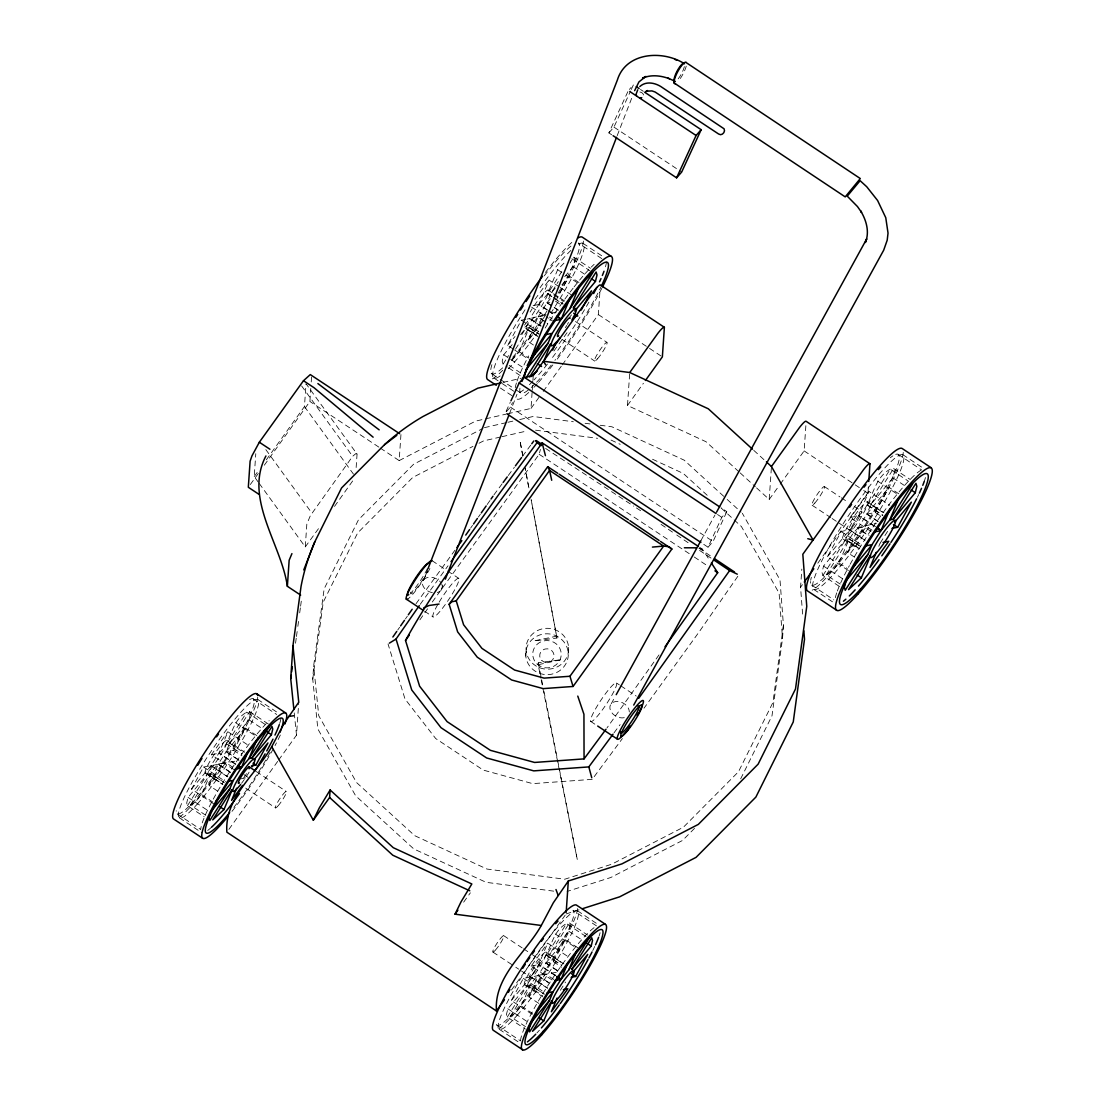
<?xml version="1.0" encoding="UTF-8"?>
<svg xmlns="http://www.w3.org/2000/svg" width="1105" height="1105" viewBox="0 0 1105 1105"><rect width="100%" height="100%" fill="white"/><g stroke="black" fill="none" stroke-linecap="round" stroke-linejoin="round"><path stroke-width="0.75" stroke-dasharray="5 3.75" d="M258.225 482.07L254.219 476.545L255.78 453.713M266.346 459.804L304.455 406.557L306.016 383.725L357.067 454.1L355.948 470.412M259.233 483.451L305.27 546.934L306.831 524.088L310.381 515.607L352.661 456.296L356.017 453.478L357.067 454.1M278.612 760.088L296.499 735.157L298.751 702.227M553.716 891.155L486.09 882.315L413.781 848.93L355.658 795.821L317.853 728.982L312.743 679.133L313.654 665.873L324.138 588.868L358.531 519.709L413.588 464.252L482.94 428.422M380.286 448.077L399.167 460.592L400.949 434.555M507.499 413.809L531.008 408.422L532.127 391.957M532.237 390.314L532.803 382.081M532.914 380.438L533.259 375.493M525.787 656.094L526.16 650.61M538.163 664.727L538.287 662.807L561.451 659.616L538.163 664.727L540.856 678.166M556.948 638.013L531.16 499.667L556.948 638.013L533.743 640.969L557.072 636.093M568.191 652.364L568.564 646.881M562.279 364.857L598.358 314.594L600.098 289.179M738.886 471.752L706.04 441.738L627.488 405.466L629.74 372.523M771.359 468.023L769.204 499.46L756.58 487.913M780.185 484.197L804.136 450.909L805.877 425.48M802.603 614.09L800.573 587.211L801.816 569.103M817.811 563.191L867.95 493.341L868.641 483.175M264.316 465.191L309.911 401.474L310.795 388.449M311.237 381.943L311.679 375.424M740.668 778.832L771.994 715.819L782.52 638.552L783.431 625.292L779.992 579.876L742.325 513.286M295.546 643.234L296.237 638.179M296.471 636.494L297.618 628.054M297.853 626.369L298.764 619.615M299.69 612.874L300.38 607.805M300.615 606.12L301.762 597.681M312.743 679.133L323.24 602.128L357.633 532.969L412.676 477.512L472.981 446.365M783.431 625.292L772.906 702.559L738.513 771.718L683.456 827.175L611.756 864.207L564.765 879.221L486.987 869.055L414.693 835.67L356.556 782.547L318.751 715.722L313.654 665.873M227.685 776.843L210.945 765.751L207.491 774.039L188.057 797.409L186.69 803.059L187.491 805.683L204.232 816.788M238.749 759.881L226.194 751.552L229.647 743.264L249.081 719.88L250.448 714.231L249.647 711.62L229.647 743.168L226.718 743.762L246.719 712.2L269.04 727.007M512.154 344.663L503.728 354.788L502.181 361.211L503.093 364.194L507.278 366.971M564.724 276.733L573.136 266.595L574.697 260.172L573.785 257.189L570.139 262.935M547.458 988.229L530.718 977.124L527.278 985.411L507.844 1008.796L506.463 1014.431L507.278 1017.056L525.414 1029.087M586.023 936.529L566.492 923.573L546.505 955.134L549.42 954.554L568.854 931.266L570.221 925.617L569.42 922.993L549.42 954.554L545.967 962.925L558.522 971.254M864.939 540.262L849.593 530.082L845.67 539.516L823.557 566.105L821.996 572.528L822.921 575.512L839.662 586.617M878.102 521.339L866.942 513.936L870.851 504.502L892.964 477.913L894.525 471.49L893.614 468.506L870.864 504.405L867.536 505.068L890.285 469.169L908.42 481.2M432.304 601.99L539.157 454.293L540.428 449.39M432.359 592.639A10.304 7.376 21.2 0 1 423.768 579.683L428.118 568.44M441.005 590.374L444.113 582.335M509.488 413.629L516.96 394.347M617.198 135.653L632.764 95.472M205.765 815.269L190.419 805.089C206.455 796.539 205.116 775.6 218.113 764.315L230.669 772.644M235.766 764.08L219.025 752.975L227.865 731.717L250.186 746.524M217.644 791.125L209.273 785.572L218.113 764.315M219.025 752.975C232.022 741.69 230.683 720.764 246.719 712.2M540.925 326.168L529.765 318.765L525.842 328.199L520.372 336.915M511.919 359.263L519.24 351.694L529.295 327.508L537.914 317.135L547.679 323.613M547.334 309.801L538.964 304.248L549.019 280.062L558.785 286.54M533.439 345.022L527.859 341.321L537.914 317.135M538.964 304.248L547.583 293.875L557.638 269.703L564.959 262.12M558.274 310.022L547.113 302.618L551.036 293.184L558.315 281.609M525.538 1026.656L510.192 1016.476C526.229 1007.912 524.889 986.972 537.886 975.687L549.047 983.091M555.553 975.466L538.812 964.361L547.652 943.104L568.578 956.985M538.812 1003.423L529.046 996.945L537.886 975.687M538.812 964.361C551.809 953.076 550.47 932.137 566.492 923.573M840.187 584.089L826.236 574.849C844.482 565.111 842.949 541.284 857.742 528.452L868.903 535.856M875.533 526.657L858.792 515.565L868.848 491.38L889.774 505.261M854.662 557.265L847.687 552.638L857.742 528.452M858.792 515.565C873.572 502.72 872.052 478.907 890.285 469.169M878.807 546.284L880.063 543.259M611.687 134.769L608.855 132.904L628.358 90.569M608.855 132.904L613.938 127.116L630.554 91.052M631.273 89.491L633.441 84.781L629.38 89.422M506.104 411.322L510.234 402.358M506.422 411.668L510.427 407.11L512.499 402.621M703.747 544.351L708.056 547.21L721.814 517.347L726.828 511.629L721.082 507.817M708.056 547.21L713.07 541.505L726.828 511.629M213.831 803.929L191.51 789.122L203.569 767.022L239.053 760.461M256.788 735.571L245.628 728.167L233.569 750.267L226.069 751.773L218.279 764.08L230.835 772.409M513.231 349.056L507.651 345.354L521.38 320.215L525.649 319.359M578.992 282.507L569.227 276.029L556.354 299.69M532.209 1014.376L511.284 1000.495L523.356 978.395L558.826 971.834M577.956 947.883L565.401 939.554L553.343 961.654L545.842 963.146L538.052 975.453L550.608 983.782M848.405 570.553L827.479 556.671L841.209 531.533L876.403 523.273M898.807 493.811L889.042 487.346L875.326 512.485L866.79 514.184L857.922 528.19L869.083 535.594M611.245 703.733L615.388 696.191M700.819 540.773L714.921 515.123M235.6 764.315L218.859 753.209L211.069 765.516L227.81 776.622M187.491 805.683L207.491 774.122L210.42 773.528L223.086 781.76M190.419 805.089L210.42 773.528L224.37 782.782M547.141 310.063L538.77 304.51L529.903 318.516L527.057 319.083M503.093 364.194L508.549 355.575M551.906 296.527L547.721 293.764L562.265 270.78M515.51 349.166L529.157 327.632L538.922 334.111M545.083 321.5L538.107 316.873L546.975 302.867L549.807 302.3M555.387 975.701L538.646 964.596L530.842 976.903L547.583 988.008M507.278 1017.056L527.265 985.494L530.193 984.914L544.254 994.058M510.192 1016.476L530.193 984.914L544.143 994.168M873.945 526.008L858.599 515.828L849.731 529.82L865.077 540M822.921 575.512L845.657 539.613L848.985 538.936L861.541 547.265M560.373 990.26L565.567 982.055M826.236 574.849L848.985 538.936M880.243 542.997L889.111 528.991M233.694 769.508L211.373 754.715L227.865 731.717M534.958 299.372L549.019 280.062M232.741 767.202L225.765 762.588L209.273 785.572M542.859 320.643L527.859 341.321M567.058 332.716L552.044 353.628M552.072 979.969L531.146 966.088L547.652 943.104M871.002 531.408L850.077 517.527L868.848 491.38M553.909 979.513L545.538 973.961L529.046 996.945M872.025 530.179L866.444 526.477L847.687 552.638M397.69 630.071L399.623 627.295M405.425 618.966L407.344 616.189M416.046 603.689L454.915 550.249M420.245 604.269L448.022 565.788M419.872 619.864L427.524 608.855M737.822 576.299L699.589 631.259L644.022 708.181M470.592 528.149L472.539 525.372M478.382 517.057L480.33 514.281M487.139 504.571L490.054 500.413M334.525 506.408L354.512 478.341M228.873 829.385L277.659 761.414M531.008 408.422L539.378 396.778M543.232 391.391L561.271 366.266M627.488 405.466L643.428 383.255M463.658 902.163L470.371 892.826M511.477 990.011L565.138 915.244M800.573 587.211L802.437 584.628M769.204 499.46L779.191 485.578M254.219 476.545L258.266 470.965M250.324 484.515L258.321 473.479M305.27 546.934L319.414 527.389M658.994 654.934L607.004 727.891M493.935 494.86L502.126 483.81M508.259 475.523L514.391 467.235M522.568 456.185L530.745 445.135M614.048 732.808L620.112 724.618M594.214 776.635L622.405 738.527M507.651 345.354L515.027 336.5M524.502 325.105L529.765 318.765M555.249 288.129L551.036 293.184L547.721 293.764M520.579 334.525L525.842 328.199L529.157 327.632M547.113 302.618L552.376 296.292M561.851 284.897L569.227 276.029M569.434 317.425L571.534 314.884M191.51 789.122L210.945 765.751M226.194 751.552L245.628 728.167M827.479 556.671L849.593 530.082M866.942 513.936L889.042 487.346M511.284 1000.495L530.718 977.124M545.967 962.925L565.401 939.554M694.52 828.377L682.559 840.435L610.858 877.481L567.1 891.445M399.167 460.592L475.578 421.115L483.976 419.196M479.018 443.243L483.534 440.909L500.33 437.069M566.078 913.946L579.061 909.788M544.903 314.828L529.903 318.516L541.063 325.92M551.575 313.185L558.246 311.555M503.024 382.413L521.491 378.186M485.661 418.809L505.814 414.195M484.446 427.649L506.27 422.649M507.955 422.262L512.982 421.102M519.709 419.569L533.135 416.488L573.357 421.751M502.002 436.682L527.196 430.909M533.093 305.643L538.77 304.51M538.107 316.873L545.207 315.45M850.077 517.527L858.599 515.828M857.922 528.19L866.444 526.477M211.373 754.715L218.859 753.209M218.279 764.08L225.765 762.588M240.6 778.887L246.595 777.685M531.146 966.088L538.646 964.596M538.052 975.453L545.538 973.961M592.197 779.357L532.665 783.638L483.272 770.102L435.702 738.554L404.996 698.968L388.035 643.953M585.084 423.284L591.797 424.168M600.167 425.259L611.908 426.792L684.202 460.177L725.902 498.286M535.58 430.19L597.584 438.298M699.355 548.508L702.435 549.171L709.617 560.249M610.996 440.052L620.223 444.321M652.53 459.238L683.291 473.437L709.824 497.692M545.635 448.464L633.704 506.145M539.157 454.293L692.904 556.091M598.358 314.594L648.138 347.481M649.56 348.42L662.365 356.874M378.863 447.124L309.911 401.474M640.499 89.464L643.317 91.328M613.938 127.116L681.674 172.035M902.771 454.638L922.302 467.581M582.943 243.321L603.869 257.203M898.116 454.348L921.625 469.943M601.797 258.625L578.288 243.031A78.4 11.368 -56.4 0 1 557.763 293.75M893.614 468.506L910.354 479.611M573.785 257.189L590.526 268.294M571.851 258.777L589.987 270.808M892.964 477.913L904.125 485.316M573.136 266.595L585.691 274.924M877.467 481.007L898.393 494.888M557.638 269.703L564.614 274.316M566.009 275.242L579.959 284.496M560.18 287.466L571.34 294.869M804.136 450.909L853.764 483.907M855.187 484.846L862.273 489.57M863.696 490.51L867.95 493.341M548.052 290.049L552.21 292.797M553.605 293.723L564.683 301.071M867.273 501.753L883.903 512.789M870.864 504.405L883.406 512.831M553.826 294.938L563.591 301.513M867.536 505.068L882.881 515.248M867.411 505.192L882.757 515.372M553.301 297.452L563.067 303.93M547.583 293.875L562.928 304.055M875.326 512.485L880.906 516.187M555.497 301.168L561.078 304.87M866.79 514.184L877.95 521.588M575.498 321.514L606.852 342.301M824.247 486.476L839.924 496.877M841.347 497.816L848.474 502.54M854.165 506.325L861.292 511.049M546.975 302.867L558.135 310.27M548.729 310.726L555.705 315.353M548.536 310.988L554.116 314.69M549.42 317.025L552.21 318.875M531.643 307.149L548.384 318.24M549.779 319.165L552.569 321.016M562.003 339.359L594.766 361.1M812.161 505.275L830.698 517.568M832.12 518.507L837.811 522.292M839.234 523.231L849.22 529.848M841.209 531.533L862.135 545.414M521.38 320.215L538.121 331.32M849.11 538.826L861.665 547.155M529.295 327.508L539.06 333.986M859.621 548.757L845.67 539.516L859.607 548.854M537.886 336.638L524.032 327.439A22.335 3.232 -56.4 0 0 540.649 307.591A22.335 3.232 -56.4 0 0 547.514 290.187A22.335 3.232 -56.4 0 0 530.096 312.066M843.239 539.143L858.488 549.254M839.054 562.998L847.425 568.55M519.24 351.694L529.005 358.172M514.626 349.981L529.972 360.161M823.557 566.105L843.087 579.061M503.728 354.788L509.308 358.49M510.703 359.415L526.049 369.595M509.212 365.382L521.767 373.711M508.673 367.896L524.019 378.076M717.504 514.488L721.814 517.347M811.692 585.167L833.819 599.835M491.863 373.849L498.783 378.435M500.164 379.36L513.991 388.532M515.372 389.443L520.911 393.118M813.75 589.379L834.676 603.261M493.935 378.062L500.91 382.689M502.305 383.615L516.256 392.869M500.399 388.035L514.226 397.206M510.427 407.11L713.07 541.505M636.411 507.941L641.839 511.546M432.193 560.76L446.24 570.07M447.649 571.009L458.893 578.454M616.549 683.014A23.177 3.356 -56.4 0 1 598.965 714.3A23.177 3.356 -56.4 0 1 595.305 709.299A23.177 3.356 -56.4 0 1 616.549 683.014L619.352 684.879M620.761 685.818L636.218 696.067M424.582 611.245L433.008 616.839M590.664 721.399L596.286 725.129M577.473 910.796L598.399 924.678M257.7 699.424L277.231 712.366M596.479 925.866L572.97 910.271A68.924 9.986 -56.4 0 1 538.757 980.052A68.924 9.986 -56.4 0 1 496.007 1022.07M253.197 698.899L276.706 714.493M569.42 922.993L587.556 935.023M249.647 711.62L270.573 725.488M568.854 931.266L581.41 939.582M249.081 719.88L263.031 729.134M555.221 933.987L576.147 947.869M235.448 722.601L257.769 737.408M226.705 740.281L244.73 752.243M545.925 951.999L563.937 963.947M549.42 954.554L563.37 963.892M229.647 743.168L243.597 752.505M546.505 955.134L561.851 965.314M546.381 955.245L561.727 965.425M226.608 743.858L242.064 753.942M553.343 961.654L561.713 967.207M233.569 750.267L241.94 755.82M545.842 963.146L558.398 971.475M256.305 771.566L286.223 791.415M503.618 935.604L522.14 947.883M523.577 948.836L529.267 952.607M532.127 954.499L540.663 960.176M226.069 751.773L238.625 760.102M243.901 774.605L248.086 777.381M245.683 788.1L275.615 807.948M493.01 952.123L514.378 966.295M515.8 967.248L518.659 969.14M521.505 971.019L530.055 976.696M523.356 978.395L544.282 992.276M203.569 767.022L225.89 781.829M527.278 985.411L542.61 995.674M207.491 774.039L222.837 784.219M207.491 774.122L222.837 784.301M205.585 773.155L222.216 784.191M524.806 984.873L542.817 996.821M521.463 1006.061L532.624 1013.465M201.69 794.688L212.851 802.092M507.844 1008.796L527.375 1021.738M188.057 797.409L210.378 812.216M497.001 1025.274L520.51 1040.869M177.214 813.902L200.737 829.496A70.996 10.29 -56.4 0 1 226.097 777.367A70.996 10.29 -56.4 0 1 269.206 720.653M499.211 1029.252L518.742 1042.208M179.438 817.88L201.759 832.673M699.631 547.293L702.435 549.171M698.843 548.108L713.112 557.68M699.589 550.428L711.04 558.094M694.285 557.017L706.675 565.318M661.08 524.392L675.321 534.047M676.757 535.013L689.561 543.701M753.776 450.357L765.143 460.744M740.157 472.899L755.309 486.752M727.159 499.432L741.068 512.14M721.206 508.079L741.427 526.56L779.094 593.136L782.52 638.552M301.61 385.907L352.661 456.296M304.455 406.557L353.503 474.169M265.849 449.625L311.886 513.107M541.201 679.851L577.335 859.731L543.301 688.056M538.287 662.807L542.956 686.371M522.831 455.882L519.958 440.729L522.803 455.909M528.908 487.885L525.068 467.677L529.129 489.626M294.22 712.905L296.499 735.157M441.751 584.075A10.304 7.376 21.2 0 1 437.345 592.515M423.768 579.683A10.304 7.376 21.2 0 1 441.033 582.763M684.354 66.632A10.304 2.542 -62.2 0 1 680.335 75.72A10.304 2.542 -62.2 0 1 675.321 81.425M686.246 66.12A12.155 2.887 -61.7 0 1 678.139 81.328M624.297 717.684A10.304 7.514 28.8 0 1 610.388 710.225A10.304 7.514 28.8 0 1 618.068 701.482A10.304 7.514 28.8 0 1 629.311 711.979M639.878 91.991A3.895 2.79 20.6 0 1 643.649 95.513M439.141 602.17A23.177 3.356 -56.4 0 1 459.031 578.813A23.177 3.356 -56.4 0 1 440.743 610.43A23.177 3.356 -56.4 0 1 437.649 604.739M429.9 568.412A23.177 3.356 -56.4 0 1 407.814 598.965M427.58 571.147A16.34 2.376 -56.4 0 1 416.364 588.716A16.34 2.376 -56.4 0 1 410.549 592.211M427.317 568.688A18.937 2.749 -56.4 0 1 411.115 592.708M249.095 772.188A19.628 2.845 -56.4 0 1 241.567 783.279M246.498 773.638A9.862 1.437 -56.4 0 1 242.713 779.218M280.905 718.651A70.996 10.29 -56.4 0 1 279.303 724.631M211.538 827.217A70.996 10.29 -56.4 0 1 207.602 830.518M249.62 699.603A68.924 10 -56.4 0 1 224.011 761.207A68.924 10 -56.4 0 1 176.234 810.697M257.714 697.186A75.168 10.898 -56.4 0 1 224.812 761.649A75.168 10.898 -56.4 0 1 177.67 818.335M280.339 735.032A75.168 10.898 -56.4 0 1 275.035 745.599M273.28 748.845A75.168 10.898 -56.4 0 1 231.857 811.553M270.117 752.436A68.924 10 -56.4 0 1 233.859 807.341M600.098 932.744A70.996 10.29 -56.4 0 1 599.09 936.018M594.739 946.446A70.996 10.29 -56.4 0 1 592.763 950.549M539.406 1030.219A70.996 10.29 -56.4 0 1 536.933 1032.94M520.524 1040.758A70.996 10.29 -56.4 0 1 550.58 981.42A70.996 10.29 -56.4 0 1 595.084 926.971M577.487 908.559A75.168 10.898 -56.4 0 1 544.585 973.022A75.168 10.898 -56.4 0 1 497.457 1029.708M568.481 322.398A11.23 1.63 -56.4 0 1 567.376 324.4M566.755 325.464A11.23 1.63 -56.4 0 1 565.373 327.646M606.424 261.885A80.748 11.713 -56.4 0 1 604.463 269.965M588.924 302.121A80.748 11.713 -56.4 0 1 550.304 360.368M547.431 364.07A80.748 11.713 -56.4 0 1 534.102 379.858M532.9 381.142A80.748 11.713 -56.4 0 1 527.375 386.667M523.59 389.899A80.748 11.713 -56.4 0 1 517.32 393.104M515.248 387.841A80.748 11.713 -56.4 0 1 516.422 382.952M517.057 381.032A80.748 11.713 -56.4 0 1 528.715 355.879M545.166 328.019A80.748 11.713 -56.4 0 1 573.136 288.143M574.089 286.927A80.748 11.713 -56.4 0 1 594.145 264.33M578.758 244.164A80.748 11.713 -56.4 0 1 551.409 312.273M538.701 331.017A80.748 11.713 -56.4 0 1 508.259 368.752M500.137 375.935A80.748 11.713 -56.4 0 1 526.353 307.756M540 287.811A80.748 11.713 -56.4 0 1 570.802 250.49M583.426 241.083A85.499 12.404 -56.4 0 1 557.818 295.739M545.994 314.414A85.499 12.404 -56.4 0 1 509.474 363.103M502.734 370.313A85.499 12.404 -56.4 0 1 492.388 378.891M545.428 272.452A85.499 12.404 -56.4 0 1 573.163 241.277M546.947 311.071A78.4 11.368 -56.4 0 1 512.582 357.454M502.665 367.827A78.4 11.368 -56.4 0 1 492.029 364.236M544.282 275.822A78.4 11.368 -56.4 0 1 571.838 245.407M601.755 285.325A78.4 11.368 -56.4 0 1 554.917 360.327M551.188 365.147A78.4 11.368 -56.4 0 1 535.939 382.924M534.82 384.07A78.4 11.368 -56.4 0 1 520.193 386.819M601.838 288.295A85.499 12.404 -56.4 0 1 556.658 359.871M552.818 364.94A85.499 12.404 -56.4 0 1 538.522 382.371M537.348 383.684A85.499 12.404 -56.4 0 1 531.767 389.568M528.77 392.468A85.499 12.404 -56.4 0 1 515.814 396.916M925.438 477.553A80.748 11.713 -56.4 0 1 924.291 481.283M918.711 494.515A80.748 11.713 -56.4 0 1 917.343 497.333M835.339 597.695A80.748 11.713 -56.4 0 1 836.886 592.335M837.341 591.051A80.748 11.713 -56.4 0 1 849.4 565.622M850.132 564.282A80.748 11.713 -56.4 0 1 920.907 470.274M895.713 454.39A78.4 11.368 -56.4 0 1 863.019 528.066A78.4 11.368 -56.4 0 1 810.573 581.52M810.711 580.277A78.4 11.368 -56.4 0 1 811.36 577.28M890.298 457.774A78.4 11.368 -56.4 0 1 892.909 455.854M903.255 452.401A85.499 12.404 -56.4 0 1 865.823 525.718A85.499 12.404 -56.4 0 1 812.203 590.208M537.002 335.602L525.842 328.199L537.002 335.699M210.268 769.273A19.628 2.845 -56.4 0 0 227.243 741.262A19.628 2.845 -56.4 0 0 210.931 759.646A19.628 2.845 -56.4 0 0 210.268 769.273M277.963 805.987A9.862 1.437 -56.4 0 0 286.499 791.898A9.862 1.437 -56.4 0 0 278.294 801.139A9.862 1.437 -56.4 0 0 277.963 805.987M197.312 804.026A70.996 10.29 -56.4 0 0 258.708 702.725A70.996 10.29 -56.4 0 0 199.687 769.191A70.996 10.29 -56.4 0 0 197.312 804.026M529.488 980.978A19.628 2.845 -56.4 0 0 546.464 952.966A19.628 2.845 -56.4 0 0 530.138 971.35A19.628 2.845 -56.4 0 0 529.488 980.978M495.358 950.176A9.862 1.437 -56.4 0 0 503.894 936.087A9.862 1.437 -56.4 0 0 495.689 945.327A9.862 1.437 -56.4 0 0 495.358 950.176M532.403 974.734A9.862 1.437 -56.4 0 0 540.939 960.659A9.862 1.437 -56.4 0 0 532.734 969.9A9.862 1.437 -56.4 0 0 532.403 974.734M517.085 1015.412A70.996 10.29 -56.4 0 0 578.481 914.097A70.996 10.29 -56.4 0 0 519.461 980.563A70.996 10.29 -56.4 0 0 517.085 1015.412M597.446 358.876A11.23 1.63 -56.4 0 0 607.156 342.854A11.23 1.63 -56.4 0 0 597.819 353.365A11.23 1.63 -56.4 0 0 597.446 358.876M848.571 534.723A22.335 3.232 -56.4 0 0 867.881 502.858A22.335 3.232 -56.4 0 0 849.317 523.77A22.335 3.232 -56.4 0 0 848.571 534.723M814.841 503.051A11.23 1.63 -56.4 0 0 824.551 487.043A11.23 1.63 -56.4 0 0 815.228 497.554A11.23 1.63 -56.4 0 0 814.841 503.051M851.886 527.624A11.23 1.63 -56.4 0 0 861.596 511.601A11.23 1.63 -56.4 0 0 852.273 522.113A11.23 1.63 -56.4 0 0 851.886 527.624M834.082 573.633A80.748 11.713 -56.4 0 0 903.918 458.382A80.748 11.713 -56.4 0 0 836.789 534.005A80.748 11.713 -56.4 0 0 834.082 573.633M532.444 663.249A21.313 20.429 3.9 0 0 567.998 653.953A21.313 20.429 3.9 0 0 541.643 629.021A21.313 20.429 3.9 0 0 532.444 663.249M532.071 668.732A21.313 20.429 3.9 0 0 567.625 659.436A21.313 20.429 3.9 0 0 541.27 634.505A21.313 20.429 3.9 0 0 532.071 668.732M541.864 660.555A7.169 6.865 3.9 0 0 553.826 657.42A7.169 6.865 3.9 0 0 544.972 649.036A7.169 6.865 3.9 0 0 541.864 660.555M537.016 663.912A14.241 13.647 3.9 0 0 560.774 657.71A14.241 13.647 3.9 0 0 543.163 641.052A14.241 13.647 3.9 0 0 537.016 663.912"/><path stroke-width="1.5" d="M300.657 595.112L287.369 586.299C281.388 544.24 243.528 498.604 265.918 455.964M287.369 586.299L289.151 560.263L291.927 553.619M293.875 709.479L290.726 678.677L292.963 645.734L301.057 586.354A226.705 217.381 3.9 0 1 314.787 541.851L341.597 487.913L384.526 444.666L396.819 435.356M292.963 645.734L298.751 702.227L283.75 724.024L271.72 746.676L313.309 820.186L329.608 797.492L330.119 789.978L393.283 847.701L471.835 883.972L461.047 901.846L455.039 914.18L541.298 925.465L553.315 902.799L568.315 881.003L621.908 863.889L698.305 824.413L758.127 764.163L795.49 689.009L806.761 606.341L802.824 554.268L863.488 469.749A15.387 2.224 -56.5 0 1 869.967 463.769L806.153 421.323A15.387 2.238 -56.3 0 0 799.661 427.29L771.456 466.517L813.045 540.027L807.769 538.701M524.861 377.413L533.259 375.493L593.896 291.002A15.387 2.238 -56.4 0 1 600.374 285.021L664.381 327.301L662.365 356.874L645.431 380.479M868.751 481.476L869.967 463.769M271.72 746.676C256.388 774.149 224.356 797.479 226.87 832.189L496.435 1010.965C493.921 976.268 525.952 952.924 541.298 925.465M566.188 912.302L568.315 881.003M290.726 678.677L291.181 675.293M291.637 671.923L292.328 666.868M210.047 813.625L209.011 817.866L209.812 820.476L229.812 788.929L233.266 780.544L215.986 801.332M251.968 758.058L271.402 734.687L272.769 729.038L271.968 726.413L251.968 757.975L249.039 758.569L269.04 727.007L264.206 730.75M524.502 376.018L526.049 369.595L548.163 343.006L552.086 333.572L532.085 357.633M573.357 307.991L595.457 281.402L597.018 274.979L596.106 271.996L573.357 307.894M530.165 1023.589L528.798 1029.238L529.599 1031.863L549.586 1000.301M571.741 969.444L591.175 946.06L592.542 940.424L591.741 937.8L571.741 969.361M845.491 582.515L844.317 587.335L845.242 590.305L867.978 554.406L871.914 544.889L852.963 567.68M893.172 519.309L915.285 492.72L916.846 486.297L915.935 483.313L893.185 519.212L889.857 519.875L912.606 483.976L908.2 487.388M303.764 569.945L314.787 541.837M637.723 89.837L636.079 94.201A3.895 2.79 20.6 0 0 636.591 95.734M428.118 568.44L617.391 79.974C625.996 51.949 663.014 49.891 684.548 63.786A10.304 2.542 -62.2 0 0 678.346 68.952A10.304 2.542 -62.2 0 0 674.133 80.886M445.356 579.13L508.866 415.231M521.947 381.487L616.576 137.255M634.629 90.651L638.939 81.908L645.9 76.411M231.829 789.771L212.74 819.896L224.011 809.495L232.216 789.757M238.556 765.931L241.346 767.782L247.672 752.602M236.636 788.224L231.594 800.379L242.561 785.406M256.512 740.447L248.929 758.665L241.346 767.782M543.439 361.957L550.981 343.821M557.1 316.279L561.285 319.055L570.083 297.894M552.693 350.078L555.829 342.522M579.338 286.015L569.904 308.682L561.285 319.055M551.602 1001.158L532.513 1031.283L543.784 1020.868L551.989 1001.13M556.948 976.392L561.133 979.168L568.081 962.455M557.044 998.091L551.367 1011.752L567.86 988.768L563.37 989.666M576.921 950.314L568.702 970.052L561.133 979.168M870.395 555.18L848.557 589.642L861.375 577.805L870.174 556.644M876.928 527.582L881.113 530.359L889.912 509.212M876.293 552.32L870.008 567.431L888.765 541.284L883.088 542.417M898.531 498.838L889.732 519.999L881.113 530.359M510.924 400.866L519.184 382.952L524.184 377.233L719.645 506.863M613.095 135.708L676.591 177.822L696.081 135.487L701.164 129.699L644.726 92.267M701.164 129.699L681.674 172.035L676.591 177.822M313.309 820.186L319.317 807.852L330.119 789.978M616.217 694.672L700.819 540.773M716.579 512.112L866.707 238.915L865.339 242.52C869.815 232.105 866.32 220.24 860.698 211L861.555 212.367L857.466 206.552L847.245 196.151L860.118 180.695L866.734 186.745L877.605 200.516L885.768 217.713L888.033 233.114L887.205 240.186L883.696 250.186L633.731 705.059M606.01 729.245L584.062 758.886L534.599 762.45L490.399 750.336L447.083 721.62L419.61 686.191L405.521 640.486C444.265 570.277 496.504 508.604 542.127 442.843L698.222 546.34M251.388 765.972L255.89 765.074L267.949 742.974L253.915 759.853M581.244 310.035L591.548 290.836L574.697 311.085M571.161 977.359L575.664 976.461L587.722 954.361L572.611 972.538M891.956 528.425L897.647 527.292L911.363 502.14L894.525 522.403M399.623 433.671L310.284 374.595L303.488 380.714L259.33 442.235L251.94 455.895L250.103 461.227L248.321 487.277L258.915 494.294M238.39 766.166L241.18 768.016L233.39 780.323L228.887 781.221M556.906 316.541L561.091 319.317L552.224 333.309L545.124 334.732M526.325 377.565L548.163 343.103M570.042 308.557L592.777 272.659L587.28 276.927M529.654 376.902L550.566 343.862M556.782 976.627L560.967 979.403L553.163 991.71L547.168 992.898M568.826 969.941L588.813 938.38M876.735 527.859L880.92 530.635L872.052 544.627L866.361 545.76M674.105 82.944L845.215 196.883L860.298 178.554L686.523 62.833A12.155 2.887 -61.7 0 0 677.669 71.77A12.155 2.887 -61.7 0 0 675.459 83.593M392.869 637.005L396.723 631.452M400.59 625.9L404.458 620.347M408.311 614.794L412.179 609.242M389.374 643.138L396.032 639.063L419.278 605.664M405.521 640.486L409.347 634.988M652.42 547.086L663.635 546.077L668.981 546.726L671.868 549.033L573.053 686.467L543.177 688.622L511.629 679.976L477.263 657.185L457.65 631.908L449.141 604.297L547.721 466.697L549.572 470.44L551.699 480.274M456.227 600.83L549.572 470.44L663.635 546.077L569.959 676.26L544.088 678.125L514.585 670.044L481.932 648.373L463.589 624.739L456.227 600.83L451.779 601.797L449.141 604.297M711.413 563.011L717.698 572.708L665.017 646.743M737.284 574.172L729.645 570.567L638.69 698.346M459.901 543.398L461.849 540.621M465.73 535.082L469.625 529.53M473.52 523.991L477.401 518.438M481.297 512.886L486.159 505.952M491.021 499.018L492.968 496.255M545.732 364.912L543.48 361.252L629.74 372.523L657.903 333.282A15.387 2.238 -56.4 0 1 664.381 327.301M455.039 914.18L457.912 910.175M496.435 1010.965L504.46 999.79M804.288 582.031L813.805 568.771M456.918 547.528L458.92 544.793M451.02 561.699L500.082 492.65L536.989 442.787L535.552 440.674M503.148 482.429L507.236 476.904M515.413 465.854L521.546 457.567M531.767 443.754L533.812 440.992M396.032 639.063L411.723 689.948L440.992 727.684L486.67 757.975L533.756 770.876L588.813 766.911L613.04 734.176M211.456 810.918L229.812 788.832M845.878 580.912L867.991 554.309M536.85 1011.407L553.039 991.931L549.599 1000.218L531.243 1022.291M537.375 370.824L530.939 376.625M639.795 86.577C646.218 80.555 656.052 82.944 662.517 87.682L724.093 128.802C725.847 131.909 721.717 136.426 718.623 134.009L655.099 92.005L651.936 90.9L646.259 91.218L647.502 90.541L645.527 91.867M644.781 77.005L642.558 78.193C651.094 74.339 660.942 75.568 669.464 78.759M423.616 607.943L429.044 605.499L439.03 604.076M582.307 908.752L619.656 896.832L696.067 857.356L755.875 797.092L793.252 721.952L804.509 639.27L803.874 630.872M501.339 382.8L477.816 388.187L422.939 416.544A226.705 217.381 3.9 0 0 384.526 444.666M553.992 320.74L561.091 319.317M573.55 316.831L577.818 315.975L573.633 313.198M875.243 531.767L880.92 530.635M235.185 769.218L241.18 768.016M554.972 980.591L560.967 979.403M288.529 716.468L293.93 715.722M684.368 547.776L696.26 547.831M675.045 59.463L676.771 60.25M667.752 77.985L675.321 81.425M629.74 372.523L708.291 408.795L752.505 449.196M469.777 890.782L392.772 855.215L329.608 797.492M559.144 474.197L628.441 519.709M536.27 440.563L540.58 443.381M536.989 442.787L541.312 445.633M547.721 466.697L557.721 473.258M636.259 86.66L639.091 88.524M629.767 91.508L696.081 135.487M931.073 467.677L902.025 448.423A85.499 12.404 -56.4 0 0 843.985 513.784A85.499 12.404 -56.4 0 0 807.769 591.092L836.817 610.347M611.245 256.374L582.211 237.105A85.499 12.404 -56.4 0 0 577.777 237.989M911.1 489.943L915.285 492.72M591.272 278.626L595.457 281.402M893.462 524.516L897.647 527.292M857.19 575.028L861.375 577.805M537.375 363.711L541.561 366.487M519.184 382.952L716.068 513.535M496.255 385.286L487.954 379.775A85.499 12.404 -56.4 0 1 542.541 276.278M506.85 413.767L700.874 542.445M303.488 380.714L314.082 387.745L373.131 437.179M259.33 442.235L269.938 449.252M406.309 599.131L423.174 610.319M597.695 726.054L617.364 739.107M605.457 924.333L576.409 905.064A75.168 10.898 -56.4 0 0 525.386 962.524A75.168 10.898 -56.4 0 0 493.562 1030.482L522.596 1049.75M256.636 693.691L285.684 712.946M586.99 943.283L591.175 946.06M267.217 731.911L271.402 734.687M571.478 973.685L575.664 976.461M253.1 763.223L255.89 765.074M249.178 766.842L254.882 770.627M539.599 1018.092L543.784 1020.868M219.826 806.719L224.011 809.495M202.823 838.377L173.775 819.109A75.168 10.898 -56.4 0 1 209.259 745.695A75.168 10.898 -56.4 0 1 257.672 695.556M714.534 558.633L734.521 572.017M713.899 560.014L729.645 570.567M714.935 570.857L717.698 572.708M660.514 541.436L671.868 549.033M629.85 520.648L659.119 540.483M317.881 383.559L379.167 429.845M766.4 461.904L771.456 466.517M577.777 696.095L583.937 714.272L584.062 758.886M569.959 676.26L573.053 686.467M555.981 889.525L558.094 895.243M542.127 442.843L545.442 455.647M588.813 766.911L591.769 777.796M641.743 97.668A3.895 2.79 20.6 0 1 639.85 97.737M407.814 598.965A23.177 3.356 -56.4 0 1 414.928 580.429A23.177 3.356 -56.4 0 1 432.193 560.76M408.767 594.711A18.937 2.749 -56.4 0 1 414.568 579.573A18.937 2.749 -56.4 0 1 428.685 563.509M630.14 726.096A23.177 3.356 -56.4 0 1 617.681 736.082A23.177 3.356 -56.4 0 1 637.005 705.363A23.177 3.356 -56.4 0 1 639.45 711.289M638.607 712.822A23.177 3.356 -56.4 0 1 637.115 715.391M637.986 706.247A16.34 2.376 -56.4 0 1 631.411 721.703A16.34 2.376 -56.4 0 1 620.844 731.676M240.641 784.481A19.628 2.845 -56.4 0 1 233.832 787.119A19.628 2.845 -56.4 0 1 250.02 762.257A19.628 2.845 -56.4 0 1 252.133 766.842M239.467 782.865A9.862 1.437 -56.4 0 1 243.086 773.707A9.862 1.437 -56.4 0 1 249.053 768.762M279.303 724.631A70.996 10.29 -56.4 0 1 274.965 735.074M272.99 739.162A70.996 10.29 -56.4 0 1 266.733 750.958M265.089 753.872A70.996 10.29 -56.4 0 1 254.537 771.345M239.523 793.57A70.996 10.29 -56.4 0 1 211.538 827.217M227.671 816.761A75.168 10.898 -56.4 0 1 204.536 824.717A75.168 10.898 -56.4 0 1 258.073 737.988A75.168 10.898 -56.4 0 1 284.924 723.982M197.698 765.295A68.924 10 -56.4 0 1 201.966 758.444M216.539 736.869A68.924 10 -56.4 0 1 218.569 734.065M229.674 812.576A68.924 10 -56.4 0 1 207.671 821.07A68.924 10 -56.4 0 1 256.705 741.386A68.924 10 -56.4 0 1 281.554 728.264M281.098 729.521A68.924 10 -56.4 0 1 280.048 732.242M598.62 937.302A70.996 10.29 -56.4 0 1 595.512 944.789M592.045 951.971A70.996 10.29 -56.4 0 1 588.91 957.966M588.081 959.513A70.996 10.29 -56.4 0 1 560.249 1003.616M559.296 1004.942A70.996 10.29 -56.4 0 1 541.422 1027.912M535.732 1034.225A70.996 10.29 -56.4 0 1 527.389 1041.905M508.369 992.359A68.924 9.986 -56.4 0 1 509.888 989.61M522.624 968.436A68.924 9.986 -56.4 0 1 525.289 964.32M527.085 961.612A68.924 9.986 -56.4 0 1 529.834 957.538M532.61 953.491A68.924 9.986 -56.4 0 1 534.475 950.839M541.395 941.322A68.924 9.986 -56.4 0 1 543.411 938.67M555.622 923.711A68.924 9.986 -56.4 0 1 558.025 921.059M560.083 337.785A22.335 3.232 -56.4 0 1 552.597 340.174A22.335 3.232 -56.4 0 1 571.699 311.486A22.335 3.232 -56.4 0 1 571.893 320.049M558.757 335.948A11.23 1.63 -56.4 0 1 561.796 327.163A11.23 1.63 -56.4 0 1 570.111 318.281M604.007 271.25A80.748 11.713 -56.4 0 1 602.349 275.476M601.01 278.571A80.748 11.713 -56.4 0 1 599.518 281.844M596.783 287.466A80.748 11.713 -56.4 0 1 593.634 293.543M527.14 365.672A85.499 12.404 -56.4 0 1 594.421 267.949A85.499 12.404 -56.4 0 1 602.557 286.872M515.938 317.273A78.4 11.368 -56.4 0 1 517.706 314.428M520.427 310.118A78.4 11.368 -56.4 0 1 523.204 305.809M526.008 301.555A78.4 11.368 -56.4 0 1 529.82 295.891M523.162 377.689A78.4 11.368 -56.4 0 1 584.448 281.223A78.4 11.368 -56.4 0 1 601.755 285.325M924.291 481.283A80.748 11.713 -56.4 0 1 922.772 485.316M921.529 488.313A80.748 11.713 -56.4 0 1 919.346 493.162M916.611 498.783A80.748 11.713 -56.4 0 1 890.892 542.445M890.008 543.784A80.748 11.713 -56.4 0 1 881.776 555.829M879.028 559.696A80.748 11.713 -56.4 0 1 858.447 586.092M855.16 589.821A80.748 11.713 -56.4 0 1 849.289 595.968M845.878 599.172A80.748 11.713 -56.4 0 1 843.405 601.217M849.648 507.209A78.4 11.368 -56.4 0 1 851.582 504.391M864.096 487.139A78.4 11.368 -56.4 0 1 865.989 484.681M878.378 469.639A78.4 11.368 -56.4 0 1 880.782 466.973M627.654 730.557A18.937 2.749 -56.4 0 0 642.019 705.004A18.937 2.749 -56.4 0 0 624.67 726.468A18.937 2.749 -56.4 0 0 627.654 730.557M557.21 999.376A19.628 2.845 -56.4 0 0 574.186 971.35A19.628 2.845 -56.4 0 0 557.859 989.735A19.628 2.845 -56.4 0 0 557.21 999.376M541.519 1035.095A75.168 10.898 -56.4 0 0 606.535 927.827A75.168 10.898 -56.4 0 0 544.033 998.202A75.168 10.898 -56.4 0 0 541.519 1035.095M543.384 1031.103A68.924 10 -56.4 0 0 602.999 932.744A68.924 10 -56.4 0 0 545.69 997.276A68.924 10 -56.4 0 0 543.384 1031.103M876.293 553.108A22.335 3.232 -56.4 0 0 895.603 521.242A22.335 3.232 -56.4 0 0 877.039 542.154A22.335 3.232 -56.4 0 0 876.293 553.108M858.336 593.675A85.499 12.404 -56.4 0 0 932.289 471.655A85.499 12.404 -56.4 0 0 861.209 551.713A85.499 12.404 -56.4 0 0 858.336 593.675M860.464 589.145A78.4 11.368 -56.4 0 0 928.283 477.25A78.4 11.368 -56.4 0 0 863.088 550.663A78.4 11.368 -56.4 0 0 860.464 589.145"/></g></svg>
